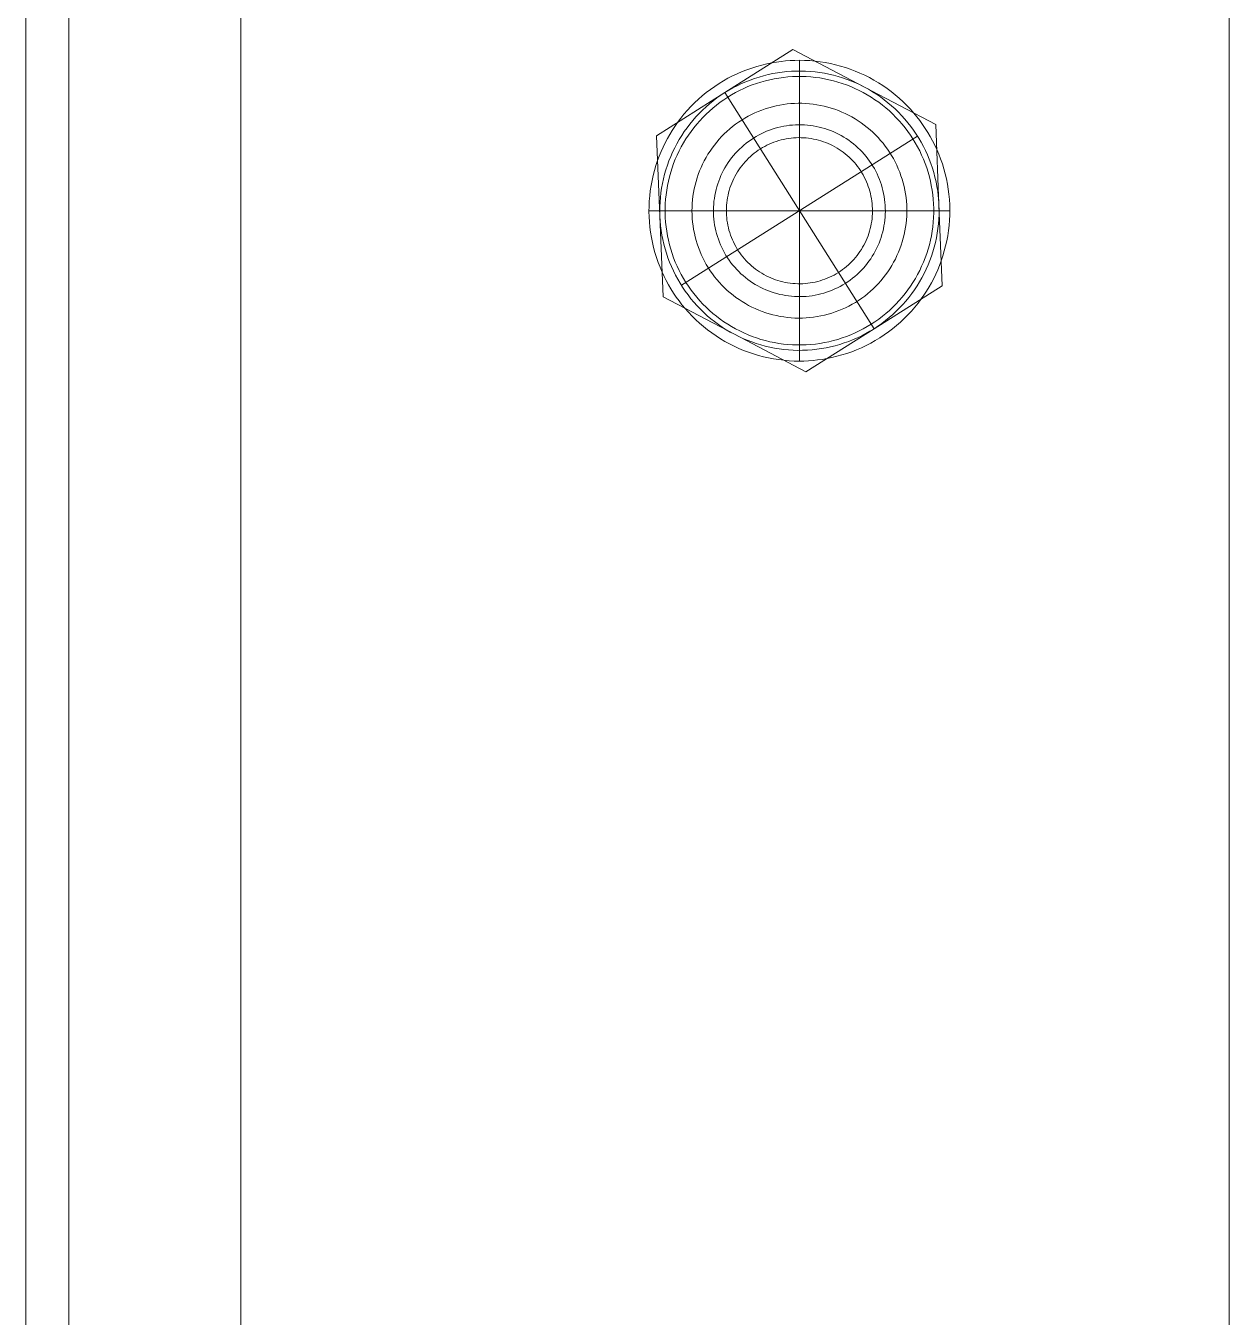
# Model space of a CAD drawing. Header units: millimetres. Extents: x -402 to 3954, y -41 to 3282.
# Drawn here: x 1688.6 to 1744.6, y 1596.4 to 1656.5 of the extents above; entities that cross this region are included whole.
import ezdxf

# ---------------------------------------------------------------- set-up
doc = ezdxf.new("R2010")
doc.units = ezdxf.units.MM
doc.layers.add('ZANO_R', color=7, linetype='Continuous', lineweight=0)

msp = doc.modelspace()

# ---------------------------------------------------------------- linework, layer by layer
at = {"layer": 'ZANO_R'}
for p, q in [((1690.632, 1262.905), (1690.632, 1702.905)), ((1698.632, 1702.905), (1698.632, 1262.905)), ((1688.632, 1697.905), (1688.632, 1257.905)), ((1744.632, 1262.905), (1744.632, 1692.905)), ((1724.332, 1655.405), (1721.159, 1653.4)), ((1727.654, 1653.66), (1724.332, 1655.405)), ((1722.647, 1654.618), (1722.88, 1654.683)), ((1722.88, 1654.683), (1723.115, 1654.739)), ((1723.115, 1654.739), (1723.352, 1654.787)), ((1723.358, 1654.788), (1723.568, 1654.824)), ((1723.568, 1654.824), (1723.78, 1654.853)), ((1723.78, 1654.853), (1723.992, 1654.876)), ((1723.992, 1654.876), (1724.205, 1654.892)), ((1724.205, 1654.892), (1724.418, 1654.902)), ((1724.418, 1654.902), (1724.632, 1654.905)), ((1724.632, 1654.905), (1724.873, 1654.901)), ((1724.632, 1640.905), (1724.632, 1654.905)), ((1724.873, 1654.901), (1725.114, 1654.889)), ((1725.114, 1654.889), (1725.354, 1654.868)), ((1725.354, 1654.868), (1725.594, 1654.839)), ((1725.594, 1654.839), (1725.833, 1654.801)), ((1725.833, 1654.801), (1726.071, 1654.756)), ((1726.071, 1654.756), (1726.307, 1654.702)), ((1726.307, 1654.702), (1726.541, 1654.64)), ((1721.097, 1653.948), (1721.308, 1654.066)), ((1721.308, 1654.066), (1721.523, 1654.177)), ((1721.523, 1654.177), (1721.741, 1654.281)), ((1721.741, 1654.281), (1721.963, 1654.377)), ((1721.963, 1654.377), (1722.188, 1654.465)), ((1722.188, 1654.465), (1722.416, 1654.545)), ((1722.337, 1653.987), (1722.543, 1654.061)), ((1722.416, 1654.545), (1722.647, 1654.618)), ((1722.543, 1654.061), (1722.752, 1654.128)), ((1722.752, 1654.128), (1722.964, 1654.188)), ((1722.964, 1654.188), (1723.177, 1654.24)), ((1723.177, 1654.24), (1723.391, 1654.286)), ((1723.391, 1654.286), (1723.608, 1654.324)), ((1723.674, 1654.081), (1723.464, 1654.045)), ((1723.608, 1654.324), (1723.825, 1654.355)), ((1723.886, 1654.111), (1723.674, 1654.081)), ((1723.825, 1654.355), (1724.043, 1654.379)), ((1724.098, 1654.132), (1723.886, 1654.111)), ((1724.043, 1654.379), (1724.262, 1654.395)), ((1724.311, 1654.147), (1724.098, 1654.132)), ((1724.262, 1654.395), (1724.482, 1654.403)), ((1724.524, 1654.154), (1724.311, 1654.147)), ((1724.482, 1654.403), (1724.701, 1654.405)), ((1724.738, 1654.154), (1724.524, 1654.154)), ((1724.701, 1654.405), (1724.921, 1654.399)), ((1724.951, 1654.147), (1724.738, 1654.154)), ((1724.921, 1654.399), (1725.14, 1654.385)), ((1725.164, 1654.132), (1724.951, 1654.147)), ((1725.14, 1654.385), (1725.358, 1654.364)), ((1725.376, 1654.111), (1725.164, 1654.132)), ((1725.358, 1654.364), (1725.576, 1654.336)), ((1725.588, 1654.082), (1725.376, 1654.111)), ((1725.576, 1654.336), (1725.793, 1654.301)), ((1725.798, 1654.045), (1725.588, 1654.082)), ((1725.793, 1654.301), (1726.008, 1654.258)), ((1726.008, 1654.258), (1726.222, 1654.208)), ((1726.222, 1654.208), (1726.434, 1654.15)), ((1726.434, 1654.15), (1726.644, 1654.086)), ((1726.541, 1654.64), (1726.772, 1654.57)), ((1726.644, 1654.086), (1726.851, 1654.014)), ((1726.772, 1654.57), (1727.001, 1654.492)), ((1727.001, 1654.492), (1727.228, 1654.406)), ((1727.228, 1654.406), (1727.451, 1654.312)), ((1727.451, 1654.312), (1727.671, 1654.211)), ((1727.671, 1654.211), (1727.887, 1654.102)), ((1727.887, 1654.102), (1728.099, 1653.986)), ((1720.299, 1653.403), (1720.491, 1653.549)), ((1720.491, 1653.549), (1720.689, 1653.689)), ((1720.689, 1653.689), (1720.891, 1653.822)), ((1720.891, 1653.822), (1721.097, 1653.948)), ((1721.159, 1653.4), (1721.347, 1653.514)), ((1721.347, 1653.514), (1721.538, 1653.622)), ((1721.538, 1653.622), (1721.733, 1653.723)), ((1721.851, 1653.503), (1721.661, 1653.404)), ((1721.733, 1653.723), (1721.931, 1653.818)), ((1722.043, 1653.594), (1721.851, 1653.503)), ((1721.931, 1653.818), (1722.132, 1653.906)), ((1722.239, 1653.679), (1722.043, 1653.594)), ((1722.132, 1653.906), (1722.337, 1653.987)), ((1722.438, 1653.758), (1722.239, 1653.679)), ((1722.639, 1653.829), (1722.438, 1653.758)), ((1722.842, 1653.894), (1722.639, 1653.829)), ((1723.048, 1653.951), (1722.842, 1653.894)), ((1723.255, 1654.002), (1723.048, 1653.951)), ((1723.464, 1654.045), (1723.255, 1654.002)), ((1726.007, 1654.002), (1725.798, 1654.045)), ((1726.214, 1653.952), (1726.007, 1654.002)), ((1726.42, 1653.894), (1726.214, 1653.952)), ((1726.623, 1653.829), (1726.42, 1653.894)), ((1726.824, 1653.758), (1726.623, 1653.829)), ((1727.023, 1653.68), (1726.824, 1653.758)), ((1726.851, 1654.014), (1727.057, 1653.936)), ((1727.218, 1653.595), (1727.023, 1653.68)), ((1727.057, 1653.936), (1727.259, 1653.851)), ((1727.411, 1653.503), (1727.218, 1653.595)), ((1727.259, 1653.851), (1727.458, 1653.758)), ((1727.601, 1653.405), (1727.411, 1653.503)), ((1727.458, 1653.758), (1727.654, 1653.66)), ((1727.654, 1653.66), (1727.847, 1653.554)), ((1730.977, 1651.915), (1727.654, 1653.66)), ((1727.847, 1653.554), (1728.036, 1653.442)), ((1728.099, 1653.986), (1728.307, 1653.863)), ((1728.307, 1653.863), (1728.511, 1653.732)), ((1728.511, 1653.732), (1728.71, 1653.594)), ((1728.71, 1653.594), (1728.904, 1653.45)), ((1728.904, 1653.45), (1729.093, 1653.299)), ((1721.159, 1653.4), (1717.987, 1651.395)), ((1719.583, 1652.754), (1719.753, 1652.925)), ((1719.753, 1652.925), (1719.93, 1653.091)), ((1719.93, 1653.091), (1720.111, 1653.25)), ((1720.111, 1653.25), (1720.299, 1653.403)), ((1720.285, 1652.738), (1720.451, 1652.882)), ((1720.451, 1652.882), (1720.621, 1653.021)), ((1720.621, 1653.021), (1720.796, 1653.153)), ((1720.94, 1652.949), (1720.77, 1652.82)), ((1720.796, 1653.153), (1720.976, 1653.28)), ((1721.114, 1653.072), (1720.94, 1652.949)), ((1720.976, 1653.28), (1721.159, 1653.4)), ((1721.293, 1653.189), (1721.114, 1653.072)), ((1728.104, 1642.41), (1721.159, 1653.4)), ((1721.475, 1653.3), (1721.293, 1653.189)), ((1721.661, 1653.404), (1721.475, 1653.3)), ((1723.886, 1652.849), (1723.715, 1652.82)), ((1724.058, 1652.872), (1723.886, 1652.849)), ((1724.23, 1652.889), (1724.058, 1652.872)), ((1724.404, 1652.9), (1724.23, 1652.889)), ((1724.577, 1652.905), (1724.404, 1652.9)), ((1724.751, 1652.904), (1724.577, 1652.905)), ((1724.924, 1652.897), (1724.751, 1652.904)), ((1725.097, 1652.883), (1724.924, 1652.897)), ((1725.27, 1652.864), (1725.097, 1652.883)), ((1725.441, 1652.839), (1725.27, 1652.864)), ((1727.787, 1653.3), (1727.601, 1653.405)), ((1727.969, 1653.189), (1727.787, 1653.3)), ((1728.148, 1653.072), (1727.969, 1653.189)), ((1728.036, 1653.442), (1728.221, 1653.324)), ((1728.322, 1652.949), (1728.148, 1653.072)), ((1728.221, 1653.324), (1728.402, 1653.2)), ((1728.492, 1652.82), (1728.322, 1652.949)), ((1728.402, 1653.2), (1728.578, 1653.07)), ((1728.578, 1653.07), (1728.751, 1652.933)), ((1728.751, 1652.933), (1728.918, 1652.791)), ((1729.093, 1653.299), (1729.277, 1653.142)), ((1729.277, 1653.142), (1729.455, 1652.978)), ((1729.455, 1652.978), (1729.627, 1652.808)), ((1719.108, 1652.206), (1719.26, 1652.394)), ((1719.26, 1652.394), (1719.418, 1652.577)), ((1719.418, 1652.577), (1719.583, 1652.754)), ((1719.674, 1652.109), (1719.818, 1652.274)), ((1719.818, 1652.274), (1719.969, 1652.434)), ((1719.969, 1652.434), (1720.124, 1652.589)), ((1720.137, 1652.248), (1719.991, 1652.092)), ((1720.124, 1652.589), (1720.285, 1652.738)), ((1720.288, 1652.399), (1720.137, 1652.248)), ((1720.444, 1652.545), (1720.288, 1652.399)), ((1720.605, 1652.685), (1720.444, 1652.545)), ((1720.77, 1652.82), (1720.605, 1652.685)), ((1722.248, 1652.301), (1722.097, 1652.215)), ((1722.402, 1652.381), (1722.248, 1652.301)), ((1722.559, 1652.455), (1722.402, 1652.381)), ((1722.718, 1652.525), (1722.559, 1652.455)), ((1722.879, 1652.588), (1722.718, 1652.525)), ((1723.043, 1652.646), (1722.879, 1652.588)), ((1723.209, 1652.698), (1723.043, 1652.646)), ((1723.376, 1652.745), (1723.209, 1652.698)), ((1723.544, 1652.786), (1723.376, 1652.745)), ((1723.715, 1652.82), (1723.544, 1652.786)), ((1725.612, 1652.808), (1725.441, 1652.839)), ((1725.782, 1652.771), (1725.612, 1652.808)), ((1725.95, 1652.728), (1725.782, 1652.771)), ((1726.117, 1652.68), (1725.95, 1652.728)), ((1726.281, 1652.625), (1726.117, 1652.68)), ((1726.444, 1652.565), (1726.281, 1652.625)), ((1726.605, 1652.499), (1726.444, 1652.565)), ((1726.763, 1652.428), (1726.605, 1652.499)), ((1726.919, 1652.351), (1726.763, 1652.428)), ((1727.072, 1652.269), (1726.919, 1652.351)), ((1727.222, 1652.182), (1727.072, 1652.269)), ((1728.658, 1652.686), (1728.492, 1652.82)), ((1728.818, 1652.546), (1728.658, 1652.686)), ((1728.974, 1652.4), (1728.818, 1652.546)), ((1728.918, 1652.791), (1729.081, 1652.644)), ((1729.125, 1652.249), (1728.974, 1652.4)), ((1729.081, 1652.644), (1729.238, 1652.491)), ((1729.271, 1652.093), (1729.125, 1652.249)), ((1729.238, 1652.491), (1729.39, 1652.333)), ((1729.39, 1652.333), (1729.537, 1652.169)), ((1729.627, 1652.808), (1729.794, 1652.633)), ((1729.794, 1652.633), (1729.954, 1652.451)), ((1729.954, 1652.451), (1730.096, 1652.28)), ((1730.096, 1652.28), (1730.233, 1652.103)), ((1718.713, 1651.643), (1718.835, 1651.83)), ((1718.835, 1651.83), (1718.963, 1652.012)), ((1718.963, 1652.012), (1719.108, 1652.206)), ((1719.274, 1651.586), (1719.401, 1651.764)), ((1719.401, 1651.764), (1719.534, 1651.939)), ((1719.534, 1651.939), (1719.674, 1652.109)), ((1719.716, 1651.766), (1719.587, 1651.596)), ((1719.851, 1651.931), (1719.716, 1651.766)), ((1719.991, 1652.092), (1719.851, 1651.931)), ((1721.391, 1651.713), (1721.261, 1651.598)), ((1721.525, 1651.823), (1721.391, 1651.713)), ((1721.663, 1651.928), (1721.525, 1651.823)), ((1721.804, 1652.029), (1721.663, 1651.928)), ((1721.949, 1652.125), (1721.804, 1652.029)), ((1722.097, 1652.215), (1721.949, 1652.125)), ((1723.236, 1651.654), (1723.107, 1651.603)), ((1723.366, 1651.7), (1723.236, 1651.654)), ((1723.498, 1651.741), (1723.366, 1651.7)), ((1723.631, 1651.778), (1723.498, 1651.741)), ((1723.765, 1651.81), (1723.631, 1651.778)), ((1723.901, 1651.838), (1723.765, 1651.81)), ((1724.037, 1651.861), (1723.901, 1651.838)), ((1724.174, 1651.879), (1724.037, 1651.861)), ((1724.311, 1651.892), (1724.174, 1651.879)), ((1724.449, 1651.901), (1724.311, 1651.892)), ((1724.587, 1651.905), (1724.449, 1651.901)), ((1724.725, 1651.904), (1724.587, 1651.905)), ((1724.863, 1651.899), (1724.725, 1651.904)), ((1725.001, 1651.888), (1724.863, 1651.899)), ((1725.138, 1651.873), (1725.001, 1651.888)), ((1725.275, 1651.853), (1725.138, 1651.873)), ((1725.41, 1651.829), (1725.275, 1651.853)), ((1725.545, 1651.799), (1725.41, 1651.829)), ((1725.679, 1651.766), (1725.545, 1651.799)), ((1725.812, 1651.727), (1725.679, 1651.766)), ((1725.943, 1651.684), (1725.812, 1651.727)), ((1726.073, 1651.637), (1725.943, 1651.684)), ((1727.369, 1652.09), (1727.222, 1652.182)), ((1727.512, 1651.992), (1727.369, 1652.09)), ((1727.652, 1651.89), (1727.512, 1651.992)), ((1727.789, 1651.782), (1727.652, 1651.89)), ((1727.921, 1651.67), (1727.789, 1651.782)), ((1728.05, 1651.554), (1727.921, 1651.67)), ((1729.411, 1651.932), (1729.271, 1652.093)), ((1729.546, 1651.767), (1729.411, 1651.932)), ((1729.537, 1652.169), (1729.679, 1652.001)), ((1729.675, 1651.597), (1729.546, 1651.767)), ((1729.679, 1652.001), (1729.814, 1651.828)), ((1729.814, 1651.828), (1729.944, 1651.651)), ((1729.944, 1651.651), (1730.067, 1651.47)), ((1730.233, 1652.103), (1730.364, 1651.923)), ((1730.364, 1651.923), (1730.489, 1651.738)), ((1730.489, 1651.738), (1730.608, 1651.55)), ((1731.126, 1648.165), (1730.977, 1651.915)), ((1717.987, 1651.395), (1718.137, 1647.646)), ((1718.286, 1650.861), (1718.383, 1651.061)), ((1718.383, 1651.061), (1718.487, 1651.259)), ((1718.487, 1651.259), (1718.597, 1651.453)), ((1718.597, 1651.453), (1718.713, 1651.643)), ((1718.929, 1651.025), (1719.038, 1651.215)), ((1719.038, 1651.215), (1719.153, 1651.402)), ((1719.236, 1651.06), (1719.132, 1650.874)), ((1719.137, 1644.433), (1730.126, 1651.377)), ((1719.153, 1651.402), (1719.274, 1651.586)), ((1719.347, 1651.243), (1719.236, 1651.06)), ((1719.464, 1651.421), (1719.347, 1651.243)), ((1719.587, 1651.596), (1719.464, 1651.421)), ((1720.782, 1651.096), (1720.673, 1650.96)), ((1720.895, 1651.228), (1720.782, 1651.096)), ((1721.013, 1651.355), (1720.895, 1651.228)), ((1721.134, 1651.479), (1721.013, 1651.355)), ((1721.261, 1651.598), (1721.134, 1651.479)), ((1722.157, 1651.048), (1722.05, 1650.96)), ((1722.267, 1651.131), (1722.157, 1651.048)), ((1722.379, 1651.211), (1722.267, 1651.131)), ((1722.495, 1651.287), (1722.379, 1651.211)), ((1722.613, 1651.358), (1722.495, 1651.287)), ((1722.733, 1651.426), (1722.613, 1651.358)), ((1722.856, 1651.489), (1722.733, 1651.426)), ((1722.981, 1651.549), (1722.856, 1651.489)), ((1723.107, 1651.603), (1722.981, 1651.549)), ((1723.228, 1651.002), (1723.336, 1651.049)), ((1723.336, 1651.049), (1723.445, 1651.092)), ((1723.445, 1651.092), (1723.556, 1651.131)), ((1723.556, 1651.131), (1723.668, 1651.166)), ((1723.668, 1651.166), (1723.781, 1651.197)), ((1723.781, 1651.197), (1723.895, 1651.225)), ((1723.895, 1651.225), (1724.01, 1651.248)), ((1724.01, 1651.248), (1724.126, 1651.267)), ((1724.126, 1651.267), (1724.242, 1651.283)), ((1724.242, 1651.283), (1724.359, 1651.294)), ((1724.359, 1651.294), (1724.476, 1651.302)), ((1724.476, 1651.302), (1724.594, 1651.305)), ((1724.594, 1651.305), (1724.711, 1651.304)), ((1724.711, 1651.304), (1724.828, 1651.3)), ((1724.828, 1651.3), (1724.945, 1651.291)), ((1724.945, 1651.291), (1725.062, 1651.278)), ((1725.062, 1651.278), (1725.178, 1651.261)), ((1725.178, 1651.261), (1725.294, 1651.24)), ((1725.294, 1651.24), (1725.408, 1651.215)), ((1725.408, 1651.215), (1725.522, 1651.187)), ((1725.522, 1651.187), (1725.635, 1651.154)), ((1725.635, 1651.154), (1725.746, 1651.117)), ((1725.746, 1651.117), (1725.857, 1651.077)), ((1725.857, 1651.077), (1725.965, 1651.033)), ((1726.201, 1651.585), (1726.073, 1651.637)), ((1726.327, 1651.528), (1726.201, 1651.585)), ((1726.451, 1651.468), (1726.327, 1651.528)), ((1726.573, 1651.403), (1726.451, 1651.468)), ((1726.692, 1651.334), (1726.573, 1651.403)), ((1726.809, 1651.26), (1726.692, 1651.334)), ((1726.924, 1651.183), (1726.809, 1651.26)), ((1727.036, 1651.102), (1726.924, 1651.183)), ((1727.144, 1651.017), (1727.036, 1651.102)), ((1728.175, 1651.433), (1728.05, 1651.554)), ((1728.295, 1651.308), (1728.175, 1651.433)), ((1728.411, 1651.179), (1728.295, 1651.308)), ((1728.522, 1651.046), (1728.411, 1651.179)), ((1728.629, 1650.909), (1728.522, 1651.046)), ((1729.798, 1651.422), (1729.675, 1651.597)), ((1729.915, 1651.244), (1729.798, 1651.422)), ((1729.915, 1651.244), (1730.026, 1651.061)), ((1730.026, 1651.061), (1730.131, 1650.875)), ((1730.067, 1651.47), (1730.184, 1651.284)), ((1730.184, 1651.284), (1730.295, 1651.095)), ((1730.295, 1651.095), (1730.4, 1650.901)), ((1730.608, 1651.55), (1730.721, 1651.358)), ((1730.721, 1651.358), (1730.828, 1651.162)), ((1730.828, 1651.162), (1730.928, 1650.963)), ((1718.033, 1650.242), (1718.111, 1650.451)), ((1718.111, 1650.451), (1718.195, 1650.657)), ((1718.195, 1650.657), (1718.286, 1650.861)), ((1718.643, 1650.432), (1718.731, 1650.633)), ((1718.731, 1650.633), (1718.827, 1650.83)), ((1718.827, 1650.83), (1718.929, 1651.025)), ((1718.942, 1650.492), (1718.857, 1650.296)), ((1719.034, 1650.685), (1718.942, 1650.492)), ((1719.132, 1650.874), (1719.034, 1650.685)), ((1720.377, 1650.532), (1720.289, 1650.383)), ((1720.471, 1650.678), (1720.377, 1650.532)), ((1720.57, 1650.821), (1720.471, 1650.678)), ((1720.673, 1650.96), (1720.57, 1650.821)), ((1721.563, 1650.472), (1721.477, 1650.364)), ((1721.654, 1650.576), (1721.563, 1650.472)), ((1721.748, 1650.677), (1721.654, 1650.576)), ((1721.845, 1650.775), (1721.748, 1650.677)), ((1721.946, 1650.869), (1721.845, 1650.775)), ((1722.05, 1650.96), (1721.946, 1650.869)), ((1722.349, 1650.425), (1722.437, 1650.502)), ((1722.437, 1650.502), (1722.528, 1650.576)), ((1722.528, 1650.576), (1722.621, 1650.647)), ((1722.621, 1650.647), (1722.717, 1650.715)), ((1722.717, 1650.715), (1722.815, 1650.779)), ((1722.815, 1650.779), (1722.916, 1650.84)), ((1722.916, 1650.84), (1723.018, 1650.898)), ((1723.018, 1650.898), (1723.122, 1650.952)), ((1723.122, 1650.952), (1723.228, 1651.002)), ((1725.965, 1651.033), (1726.072, 1650.985)), ((1726.072, 1650.985), (1726.178, 1650.933)), ((1726.178, 1650.933), (1726.281, 1650.878)), ((1726.281, 1650.878), (1726.383, 1650.819)), ((1726.383, 1650.819), (1726.483, 1650.757)), ((1726.483, 1650.757), (1726.58, 1650.692)), ((1726.58, 1650.692), (1726.675, 1650.623)), ((1726.675, 1650.623), (1726.768, 1650.55)), ((1726.768, 1650.55), (1726.858, 1650.475)), ((1726.858, 1650.475), (1726.945, 1650.397)), ((1727.25, 1650.929), (1727.144, 1651.017)), ((1727.353, 1650.836), (1727.25, 1650.929)), ((1727.453, 1650.741), (1727.353, 1650.836)), ((1727.549, 1650.642), (1727.453, 1650.741)), ((1727.642, 1650.539), (1727.549, 1650.642)), ((1727.731, 1650.434), (1727.642, 1650.539)), ((1728.731, 1650.768), (1728.629, 1650.909)), ((1728.828, 1650.624), (1728.731, 1650.768)), ((1728.919, 1650.477), (1728.828, 1650.624)), ((1729.006, 1650.327), (1728.919, 1650.477)), ((1730.131, 1650.875), (1730.229, 1650.686)), ((1730.229, 1650.686), (1730.32, 1650.493)), ((1730.32, 1650.493), (1730.406, 1650.298)), ((1730.4, 1650.901), (1730.498, 1650.705)), ((1730.498, 1650.705), (1730.589, 1650.505)), ((1730.589, 1650.505), (1730.673, 1650.303)), ((1730.928, 1650.963), (1731.023, 1650.761)), ((1731.023, 1650.761), (1731.117, 1650.538)), ((1731.117, 1650.538), (1731.205, 1650.312)), ((1717.887, 1649.78), (1717.956, 1650.012)), ((1717.956, 1650.012), (1718.033, 1650.242)), ((1718.418, 1649.813), (1718.486, 1650.022)), ((1718.486, 1650.022), (1718.561, 1650.228)), ((1718.561, 1650.228), (1718.643, 1650.432)), ((1718.707, 1649.897), (1718.643, 1649.693)), ((1718.779, 1650.098), (1718.707, 1649.897)), ((1718.857, 1650.296), (1718.779, 1650.098)), ((1720.055, 1649.918), (1719.988, 1649.758)), ((1720.127, 1650.076), (1720.055, 1649.918)), ((1720.205, 1650.231), (1720.127, 1650.076)), ((1720.289, 1650.383), (1720.205, 1650.231)), ((1721.168, 1649.906), (1721.101, 1649.786)), ((1721.239, 1650.025), (1721.168, 1649.906)), ((1721.314, 1650.141), (1721.239, 1650.025)), ((1721.394, 1650.254), (1721.314, 1650.141)), ((1721.477, 1650.364), (1721.394, 1650.254)), ((1721.812, 1649.805), (1721.879, 1649.901)), ((1721.879, 1649.901), (1721.95, 1649.995)), ((1721.95, 1649.995), (1722.024, 1650.087)), ((1722.024, 1650.087), (1722.1, 1650.175)), ((1722.1, 1650.175), (1722.18, 1650.261)), ((1722.18, 1650.261), (1722.263, 1650.345)), ((1722.263, 1650.345), (1722.349, 1650.425)), ((1726.945, 1650.397), (1727.03, 1650.315)), ((1727.03, 1650.315), (1727.111, 1650.231)), ((1727.111, 1650.231), (1727.19, 1650.144)), ((1727.19, 1650.144), (1727.266, 1650.055)), ((1727.266, 1650.055), (1727.339, 1649.962)), ((1727.339, 1649.962), (1727.408, 1649.868)), ((1727.408, 1649.868), (1727.474, 1649.771)), ((1727.816, 1650.325), (1727.731, 1650.434)), ((1727.898, 1650.214), (1727.816, 1650.325)), ((1727.976, 1650.1), (1727.898, 1650.214)), ((1728.049, 1649.983), (1727.976, 1650.1)), ((1728.119, 1649.864), (1728.049, 1649.983)), ((1728.185, 1649.742), (1728.119, 1649.864)), ((1729.087, 1650.173), (1729.006, 1650.327)), ((1729.164, 1650.017), (1729.087, 1650.173)), ((1729.234, 1649.859), (1729.164, 1650.017)), ((1729.299, 1649.698), (1729.234, 1649.859)), ((1730.406, 1650.298), (1730.484, 1650.099)), ((1730.484, 1650.099), (1730.555, 1649.898)), ((1730.555, 1649.898), (1730.62, 1649.695)), ((1730.673, 1650.303), (1730.751, 1650.097)), ((1730.751, 1650.097), (1730.821, 1649.889)), ((1730.821, 1649.889), (1730.885, 1649.679)), ((1731.205, 1650.312), (1731.284, 1650.084)), ((1731.284, 1650.084), (1731.355, 1649.853)), ((1731.355, 1649.853), (1731.418, 1649.619)), ((1717.729, 1649.072), (1717.774, 1649.31)), ((1717.774, 1649.31), (1717.827, 1649.546)), ((1717.827, 1649.546), (1717.887, 1649.78)), ((1718.257, 1649.174), (1718.303, 1649.389)), ((1718.303, 1649.389), (1718.357, 1649.602)), ((1718.357, 1649.602), (1718.418, 1649.813)), ((1718.535, 1649.281), (1718.491, 1649.072)), ((1718.585, 1649.488), (1718.535, 1649.281)), ((1718.643, 1649.693), (1718.585, 1649.488)), ((1719.82, 1649.265), (1719.776, 1649.098)), ((1719.87, 1649.432), (1719.82, 1649.265)), ((1719.926, 1649.596), (1719.87, 1649.432)), ((1719.988, 1649.758), (1719.926, 1649.596)), ((1720.876, 1649.282), (1720.831, 1649.151)), ((1720.926, 1649.411), (1720.876, 1649.282)), ((1720.98, 1649.538), (1720.926, 1649.411)), ((1721.038, 1649.663), (1720.98, 1649.538)), ((1721.101, 1649.786), (1721.038, 1649.663)), ((1721.481, 1649.185), (1721.528, 1649.293)), ((1721.528, 1649.293), (1721.577, 1649.399)), ((1721.577, 1649.399), (1721.631, 1649.504)), ((1721.631, 1649.504), (1721.688, 1649.606)), ((1721.688, 1649.606), (1721.748, 1649.707)), ((1721.748, 1649.707), (1721.812, 1649.805)), ((1727.474, 1649.771), (1727.537, 1649.672)), ((1727.537, 1649.672), (1727.596, 1649.57)), ((1727.596, 1649.57), (1727.652, 1649.467)), ((1727.652, 1649.467), (1727.704, 1649.362)), ((1727.704, 1649.362), (1727.752, 1649.255)), ((1727.752, 1649.255), (1727.797, 1649.146)), ((1728.246, 1649.619), (1728.185, 1649.742)), ((1728.303, 1649.493), (1728.246, 1649.619)), ((1728.356, 1649.365), (1728.303, 1649.493)), ((1728.404, 1649.236), (1728.356, 1649.365)), ((1729.359, 1649.535), (1729.299, 1649.698)), ((1729.412, 1649.37), (1729.359, 1649.535)), ((1729.46, 1649.203), (1729.412, 1649.37)), ((1730.62, 1649.695), (1730.678, 1649.489)), ((1730.678, 1649.489), (1730.728, 1649.282)), ((1730.728, 1649.282), (1730.771, 1649.073)), ((1730.885, 1649.679), (1730.941, 1649.467)), ((1730.941, 1649.467), (1730.99, 1649.253)), ((1730.99, 1649.253), (1731.032, 1649.037)), ((1731.418, 1649.619), (1731.474, 1649.383)), ((1731.474, 1649.383), (1731.521, 1649.146)), ((1717.665, 1648.592), (1717.693, 1648.833)), ((1717.693, 1648.833), (1717.729, 1649.072)), ((1718.161, 1648.523), (1718.185, 1648.741)), ((1718.185, 1648.741), (1718.217, 1648.958)), ((1718.217, 1648.958), (1718.257, 1649.174)), ((1718.426, 1648.65), (1718.404, 1648.438)), ((1718.455, 1648.861), (1718.426, 1648.65)), ((1718.491, 1649.072), (1718.455, 1648.861)), ((1719.705, 1648.758), (1719.678, 1648.586)), ((1719.737, 1648.928), (1719.705, 1648.758)), ((1719.776, 1649.098), (1719.737, 1648.928)), ((1720.722, 1648.752), (1720.695, 1648.616)), ((1720.754, 1648.886), (1720.722, 1648.752)), ((1720.79, 1649.019), (1720.754, 1648.886)), ((1720.831, 1649.151), (1720.79, 1649.019)), ((1721.309, 1648.625), (1721.335, 1648.739)), ((1721.335, 1648.739), (1721.366, 1648.852)), ((1721.366, 1648.852), (1721.401, 1648.964)), ((1721.401, 1648.964), (1721.439, 1649.075)), ((1721.439, 1649.075), (1721.481, 1649.185)), ((1727.797, 1649.146), (1727.838, 1649.036)), ((1727.838, 1649.036), (1727.875, 1648.925)), ((1727.875, 1648.925), (1727.908, 1648.812)), ((1727.908, 1648.812), (1727.938, 1648.699)), ((1727.938, 1648.699), (1727.963, 1648.584)), ((1728.447, 1649.105), (1728.404, 1649.236)), ((1728.487, 1648.972), (1728.447, 1649.105)), ((1728.521, 1648.839), (1728.487, 1648.972)), ((1728.551, 1648.704), (1728.521, 1648.839)), ((1728.576, 1648.568), (1728.551, 1648.704)), ((1729.502, 1649.035), (1729.46, 1649.203)), ((1729.539, 1648.865), (1729.502, 1649.035)), ((1729.569, 1648.694), (1729.539, 1648.865)), ((1729.593, 1648.522), (1729.569, 1648.694)), ((1730.771, 1649.073), (1730.808, 1648.862)), ((1730.808, 1648.862), (1730.837, 1648.651)), ((1730.837, 1648.651), (1730.859, 1648.439)), ((1731.032, 1649.037), (1731.067, 1648.82)), ((1731.067, 1648.82), (1731.094, 1648.603)), ((1731.521, 1649.146), (1731.559, 1648.907)), ((1731.559, 1648.907), (1731.59, 1648.667)), ((1731.59, 1648.667), (1731.612, 1648.426)), ((1717.632, 1647.868), (1717.634, 1648.11)), ((1717.634, 1648.11), (1717.646, 1648.351)), ((1717.646, 1648.351), (1717.665, 1648.592)), ((1718.132, 1647.865), (1718.134, 1648.085)), ((1718.134, 1648.085), (1718.144, 1648.304)), ((1718.144, 1648.304), (1718.161, 1648.523)), ((1718.39, 1648.225), (1718.382, 1648.011)), ((1718.404, 1648.438), (1718.39, 1648.225)), ((1719.634, 1648.068), (1719.632, 1647.894)), ((1719.643, 1648.241), (1719.634, 1648.068)), ((1719.657, 1648.414), (1719.643, 1648.241)), ((1719.678, 1648.586), (1719.657, 1648.414)), ((1720.635, 1648.068), (1720.632, 1647.93)), ((1720.643, 1648.205), (1720.635, 1648.068)), ((1720.656, 1648.343), (1720.643, 1648.205)), ((1720.673, 1648.48), (1720.656, 1648.343)), ((1720.695, 1648.616), (1720.673, 1648.48)), ((1721.232, 1647.926), (1721.234, 1648.043)), ((1721.234, 1648.043), (1721.241, 1648.16)), ((1721.241, 1648.16), (1721.252, 1648.277)), ((1721.252, 1648.277), (1721.267, 1648.394)), ((1721.267, 1648.394), (1721.286, 1648.51)), ((1721.286, 1648.51), (1721.309, 1648.625)), ((1727.963, 1648.584), (1727.984, 1648.469)), ((1727.984, 1648.469), (1728.002, 1648.353)), ((1728.002, 1648.353), (1728.015, 1648.236)), ((1728.015, 1648.236), (1728.025, 1648.119)), ((1728.025, 1648.119), (1728.03, 1648.002)), ((1728.597, 1648.432), (1728.576, 1648.568)), ((1728.613, 1648.294), (1728.597, 1648.432)), ((1728.624, 1648.157), (1728.613, 1648.294)), ((1728.63, 1648.019), (1728.624, 1648.157)), ((1729.612, 1648.35), (1729.593, 1648.522)), ((1729.624, 1648.176), (1729.612, 1648.35)), ((1729.631, 1648.003), (1729.624, 1648.176)), ((1730.859, 1648.439), (1730.873, 1648.226)), ((1730.873, 1648.226), (1730.881, 1648.013)), ((1731.094, 1648.603), (1731.114, 1648.384)), ((1731.114, 1648.384), (1731.126, 1648.165)), ((1731.126, 1648.165), (1731.131, 1647.945)), ((1731.276, 1644.415), (1731.126, 1648.165)), ((1731.612, 1648.426), (1731.626, 1648.185)), ((1731.626, 1648.185), (1731.631, 1647.943)), ((1717.632, 1647.905), (1718.126, 1647.905)), ((1717.637, 1647.626), (1717.632, 1647.868)), ((1717.651, 1647.384), (1717.637, 1647.626)), ((1718.126, 1647.905), (1731.137, 1647.905)), ((1718.137, 1647.646), (1718.132, 1647.865)), ((1718.149, 1647.426), (1718.137, 1647.646)), ((1718.137, 1647.646), (1718.287, 1643.896)), ((1718.382, 1648.011), (1718.382, 1647.798)), ((1718.382, 1647.798), (1718.39, 1647.585)), ((1718.39, 1647.585), (1718.404, 1647.372)), ((1719.632, 1647.894), (1719.635, 1647.721)), ((1719.635, 1647.721), (1719.644, 1647.547)), ((1719.644, 1647.547), (1719.66, 1647.375)), ((1720.632, 1647.93), (1720.633, 1647.792)), ((1720.633, 1647.792), (1720.639, 1647.654)), ((1720.639, 1647.654), (1720.651, 1647.516)), ((1720.651, 1647.516), (1720.666, 1647.379)), ((1721.233, 1647.809), (1721.232, 1647.926)), ((1721.238, 1647.691), (1721.233, 1647.809)), ((1721.248, 1647.574), (1721.238, 1647.691)), ((1721.261, 1647.458), (1721.248, 1647.574)), ((1721.279, 1647.342), (1721.261, 1647.458)), ((1728.011, 1647.533), (1727.996, 1647.417)), ((1728.022, 1647.65), (1728.011, 1647.533)), ((1728.029, 1647.767), (1728.022, 1647.65)), ((1728.031, 1647.884), (1728.029, 1647.767)), ((1728.03, 1648.002), (1728.031, 1647.884)), ((1728.59, 1647.33), (1728.607, 1647.467)), ((1728.607, 1647.467), (1728.62, 1647.605)), ((1728.62, 1647.605), (1728.628, 1647.743)), ((1728.628, 1647.743), (1728.631, 1647.881)), ((1728.631, 1647.881), (1728.63, 1648.019)), ((1729.596, 1647.31), (1729.614, 1647.483)), ((1729.614, 1647.483), (1729.625, 1647.656)), ((1729.625, 1647.656), (1729.631, 1647.829)), ((1729.631, 1647.829), (1729.631, 1648.003)), ((1730.873, 1647.586), (1730.859, 1647.373)), ((1730.881, 1647.799), (1730.873, 1647.586)), ((1730.881, 1648.013), (1730.881, 1647.799)), ((1731.119, 1647.506), (1731.102, 1647.287)), ((1731.129, 1647.726), (1731.119, 1647.506)), ((1731.131, 1647.945), (1731.129, 1647.726)), ((1731.137, 1647.905), (1731.632, 1647.905)), ((1731.617, 1647.459), (1731.598, 1647.218)), ((1731.629, 1647.701), (1731.617, 1647.459)), ((1731.631, 1647.943), (1731.629, 1647.701)), ((1717.673, 1647.143), (1717.651, 1647.384)), ((1717.704, 1646.903), (1717.673, 1647.143)), ((1717.742, 1646.664), (1717.704, 1646.903)), ((1718.169, 1647.208), (1718.149, 1647.426)), ((1718.196, 1646.99), (1718.169, 1647.208)), ((1718.231, 1646.773), (1718.196, 1646.99)), ((1718.404, 1647.372), (1718.426, 1647.159)), ((1718.426, 1647.159), (1718.455, 1646.948)), ((1718.455, 1646.948), (1718.492, 1646.738)), ((1719.66, 1647.375), (1719.681, 1647.202)), ((1719.681, 1647.202), (1719.709, 1647.031)), ((1719.709, 1647.031), (1719.742, 1646.861)), ((1719.742, 1646.861), (1719.781, 1646.692)), ((1720.666, 1647.379), (1720.687, 1647.242)), ((1720.687, 1647.242), (1720.712, 1647.106)), ((1720.712, 1647.106), (1720.742, 1646.972)), ((1720.742, 1646.972), (1720.777, 1646.838)), ((1720.777, 1646.838), (1720.816, 1646.706)), ((1721.3, 1647.226), (1721.279, 1647.342)), ((1721.325, 1647.112), (1721.3, 1647.226)), ((1721.355, 1646.998), (1721.325, 1647.112)), ((1721.388, 1646.885), (1721.355, 1646.998)), ((1721.425, 1646.774), (1721.388, 1646.885)), ((1727.862, 1646.846), (1727.824, 1646.735)), ((1727.897, 1646.958), (1727.862, 1646.846)), ((1727.928, 1647.071), (1727.897, 1646.958)), ((1727.955, 1647.186), (1727.928, 1647.071)), ((1727.977, 1647.301), (1727.955, 1647.186)), ((1727.996, 1647.417), (1727.977, 1647.301)), ((1728.473, 1646.791), (1728.509, 1646.924)), ((1728.509, 1646.924), (1728.541, 1647.059)), ((1728.541, 1647.059), (1728.568, 1647.194)), ((1728.568, 1647.194), (1728.59, 1647.33)), ((1729.507, 1646.797), (1729.543, 1646.967)), ((1729.543, 1646.967), (1729.572, 1647.138)), ((1729.572, 1647.138), (1729.596, 1647.31)), ((1730.808, 1646.949), (1730.772, 1646.739)), ((1730.837, 1647.161), (1730.808, 1646.949)), ((1730.859, 1647.373), (1730.837, 1647.161)), ((1731.046, 1646.852), (1731.006, 1646.636)), ((1731.078, 1647.069), (1731.046, 1646.852)), ((1731.102, 1647.287), (1731.078, 1647.069)), ((1731.57, 1646.978), (1731.534, 1646.738)), ((1731.598, 1647.218), (1731.57, 1646.978)), ((1717.789, 1646.427), (1717.742, 1646.664)), ((1717.845, 1646.191), (1717.789, 1646.427)), ((1718.273, 1646.558), (1718.231, 1646.773)), ((1718.322, 1646.344), (1718.273, 1646.558)), ((1718.378, 1646.131), (1718.322, 1646.344)), ((1718.492, 1646.738), (1718.535, 1646.529)), ((1718.535, 1646.529), (1718.586, 1646.321)), ((1718.586, 1646.321), (1718.643, 1646.116)), ((1719.781, 1646.692), (1719.826, 1646.524)), ((1719.826, 1646.524), (1719.877, 1646.358)), ((1719.877, 1646.358), (1719.934, 1646.194)), ((1720.816, 1646.706), (1720.859, 1646.575)), ((1720.859, 1646.575), (1720.908, 1646.445)), ((1720.908, 1646.445), (1720.96, 1646.317)), ((1720.96, 1646.317), (1721.017, 1646.192)), ((1721.466, 1646.664), (1721.425, 1646.774)), ((1721.511, 1646.556), (1721.466, 1646.664)), ((1721.559, 1646.449), (1721.511, 1646.556)), ((1721.611, 1646.344), (1721.559, 1646.449)), ((1721.667, 1646.24), (1721.611, 1646.344)), ((1721.726, 1646.139), (1721.667, 1646.24)), ((1727.632, 1646.307), (1727.575, 1646.204)), ((1727.686, 1646.411), (1727.632, 1646.307)), ((1727.736, 1646.518), (1727.686, 1646.411)), ((1727.782, 1646.626), (1727.736, 1646.518)), ((1727.824, 1646.735), (1727.782, 1646.626)), ((1728.225, 1646.148), (1728.283, 1646.273)), ((1728.283, 1646.273), (1728.337, 1646.4)), ((1728.337, 1646.4), (1728.387, 1646.529)), ((1728.387, 1646.529), (1728.432, 1646.659)), ((1728.432, 1646.659), (1728.473, 1646.791)), ((1729.307, 1646.133), (1729.366, 1646.296)), ((1729.366, 1646.296), (1729.419, 1646.462)), ((1729.419, 1646.462), (1729.466, 1646.629)), ((1729.466, 1646.629), (1729.507, 1646.797)), ((1730.678, 1646.323), (1730.62, 1646.117)), ((1730.728, 1646.53), (1730.678, 1646.323)), ((1730.772, 1646.739), (1730.728, 1646.53)), ((1730.96, 1646.421), (1730.906, 1646.209)), ((1731.006, 1646.636), (1730.96, 1646.421)), ((1731.436, 1646.264), (1731.376, 1646.03)), ((1731.489, 1646.501), (1731.436, 1646.264)), ((1731.534, 1646.738), (1731.489, 1646.501)), ((1717.908, 1645.958), (1717.845, 1646.191)), ((1717.979, 1645.727), (1717.908, 1645.958)), ((1718.058, 1645.498), (1717.979, 1645.727)), ((1718.442, 1645.921), (1718.378, 1646.131)), ((1718.512, 1645.713), (1718.442, 1645.921)), ((1718.59, 1645.508), (1718.512, 1645.713)), ((1718.643, 1646.116), (1718.708, 1645.912)), ((1718.708, 1645.912), (1718.779, 1645.711)), ((1718.779, 1645.711), (1718.857, 1645.513)), ((1719.934, 1646.194), (1719.996, 1646.032)), ((1719.996, 1646.032), (1720.064, 1645.872)), ((1720.064, 1645.872), (1720.137, 1645.715)), ((1720.137, 1645.715), (1720.216, 1645.56)), ((1721.017, 1646.192), (1721.078, 1646.068)), ((1721.078, 1646.068), (1721.144, 1645.946)), ((1721.144, 1645.946), (1721.214, 1645.827)), ((1721.214, 1645.827), (1721.287, 1645.71)), ((1721.287, 1645.71), (1721.365, 1645.596)), ((1721.789, 1646.04), (1721.726, 1646.139)), ((1721.855, 1645.943), (1721.789, 1646.04)), ((1721.925, 1645.848), (1721.855, 1645.943)), ((1721.997, 1645.756), (1721.925, 1645.848)), ((1722.073, 1645.666), (1721.997, 1645.756)), ((1722.152, 1645.579), (1722.073, 1645.666)), ((1727.163, 1645.635), (1727.083, 1645.549)), ((1727.24, 1645.724), (1727.163, 1645.635)), ((1727.313, 1645.815), (1727.24, 1645.724)), ((1727.384, 1645.909), (1727.313, 1645.815)), ((1727.451, 1646.005), (1727.384, 1645.909)), ((1727.515, 1646.104), (1727.451, 1646.005)), ((1727.575, 1646.204), (1727.515, 1646.104)), ((1727.869, 1645.557), (1727.949, 1645.67)), ((1727.949, 1645.67), (1728.024, 1645.786)), ((1728.024, 1645.786), (1728.095, 1645.904)), ((1728.095, 1645.904), (1728.162, 1646.025)), ((1728.162, 1646.025), (1728.225, 1646.148)), ((1729.017, 1645.503), (1729.097, 1645.657)), ((1729.097, 1645.657), (1729.173, 1645.813)), ((1729.173, 1645.813), (1729.243, 1645.972)), ((1729.243, 1645.972), (1729.307, 1646.133)), ((1730.484, 1645.713), (1730.406, 1645.514)), ((1730.556, 1645.914), (1730.484, 1645.713)), ((1730.62, 1646.117), (1730.556, 1645.914)), ((1730.777, 1645.789), (1730.702, 1645.582)), ((1730.845, 1645.998), (1730.777, 1645.789)), ((1730.906, 1646.209), (1730.845, 1645.998)), ((1731.307, 1645.798), (1731.23, 1645.569)), ((1731.376, 1646.03), (1731.307, 1645.798)), ((1718.146, 1645.272), (1718.058, 1645.498)), ((1718.24, 1645.05), (1718.146, 1645.272)), ((1718.335, 1644.848), (1718.24, 1645.05)), ((1718.674, 1645.305), (1718.59, 1645.508)), ((1718.765, 1645.105), (1718.674, 1645.305)), ((1718.863, 1644.909), (1718.765, 1645.105)), ((1718.857, 1645.513), (1718.943, 1645.317)), ((1718.943, 1645.317), (1719.034, 1645.124)), ((1719.034, 1645.124), (1719.132, 1644.935)), ((1720.216, 1645.56), (1720.3, 1645.408)), ((1720.3, 1645.408), (1720.389, 1645.259)), ((1720.389, 1645.259), (1720.483, 1645.114)), ((1720.483, 1645.114), (1720.583, 1644.971)), ((1721.365, 1645.596), (1721.447, 1645.485)), ((1721.447, 1645.485), (1721.532, 1645.376)), ((1721.532, 1645.376), (1721.621, 1645.271)), ((1721.621, 1645.271), (1721.714, 1645.169)), ((1721.714, 1645.169), (1721.81, 1645.07)), ((1721.81, 1645.07), (1721.91, 1644.974)), ((1722.233, 1645.495), (1722.152, 1645.579)), ((1722.318, 1645.414), (1722.233, 1645.495)), ((1722.405, 1645.335), (1722.318, 1645.414)), ((1722.495, 1645.26), (1722.405, 1645.335)), ((1722.588, 1645.188), (1722.495, 1645.26)), ((1722.683, 1645.119), (1722.588, 1645.188)), ((1722.78, 1645.053), (1722.683, 1645.119)), ((1722.88, 1644.991), (1722.78, 1645.053)), ((1726.546, 1645.095), (1726.448, 1645.031)), ((1726.642, 1645.163), (1726.546, 1645.095)), ((1726.735, 1645.234), (1726.642, 1645.163)), ((1726.826, 1645.308), (1726.735, 1645.234)), ((1726.914, 1645.386), (1726.826, 1645.308)), ((1727, 1645.466), (1726.914, 1645.386)), ((1727.083, 1645.549), (1727, 1645.466)), ((1727.317, 1644.941), (1727.418, 1645.035)), ((1727.418, 1645.035), (1727.515, 1645.133)), ((1727.515, 1645.133), (1727.609, 1645.235)), ((1727.609, 1645.235), (1727.7, 1645.339)), ((1727.7, 1645.339), (1727.786, 1645.446)), ((1727.786, 1645.446), (1727.869, 1645.557)), ((1728.642, 1644.919), (1728.743, 1645.06)), ((1728.743, 1645.06), (1728.839, 1645.205)), ((1728.839, 1645.205), (1728.931, 1645.352)), ((1728.931, 1645.352), (1729.017, 1645.503)), ((1730.229, 1645.126), (1730.131, 1644.936)), ((1730.321, 1645.318), (1730.229, 1645.126)), ((1730.406, 1645.514), (1730.321, 1645.318)), ((1730.532, 1645.178), (1730.436, 1644.98)), ((1730.62, 1645.379), (1730.532, 1645.178)), ((1730.702, 1645.582), (1730.62, 1645.379)), ((1731.068, 1645.153), (1730.977, 1644.95)), ((1731.152, 1645.36), (1731.068, 1645.153)), ((1731.23, 1645.569), (1731.152, 1645.36)), ((1718.435, 1644.649), (1718.335, 1644.848)), ((1718.542, 1644.453), (1718.435, 1644.649)), ((1718.655, 1644.261), (1718.542, 1644.453)), ((1718.968, 1644.716), (1718.863, 1644.909)), ((1719.079, 1644.526), (1718.968, 1644.716)), ((1719.196, 1644.341), (1719.079, 1644.526)), ((1719.132, 1644.935), (1719.237, 1644.749)), ((1719.237, 1644.749), (1719.348, 1644.567)), ((1719.465, 1644.388), (1719.348, 1644.567)), ((1720.583, 1644.971), (1720.687, 1644.833)), ((1720.687, 1644.833), (1720.796, 1644.698)), ((1720.796, 1644.698), (1720.91, 1644.566)), ((1720.91, 1644.566), (1721.028, 1644.439)), ((1721.028, 1644.439), (1721.15, 1644.316)), ((1721.91, 1644.974), (1722.013, 1644.882)), ((1722.013, 1644.882), (1722.119, 1644.793)), ((1722.119, 1644.793), (1722.227, 1644.708)), ((1722.227, 1644.708), (1722.339, 1644.627)), ((1722.339, 1644.627), (1722.454, 1644.55)), ((1722.454, 1644.55), (1722.571, 1644.477)), ((1722.571, 1644.477), (1722.69, 1644.408)), ((1722.982, 1644.932), (1722.88, 1644.991)), ((1723.085, 1644.877), (1722.982, 1644.932)), ((1723.191, 1644.826), (1723.085, 1644.877)), ((1723.298, 1644.778), (1723.191, 1644.826)), ((1723.407, 1644.734), (1723.298, 1644.778)), ((1723.517, 1644.693), (1723.407, 1644.734)), ((1723.628, 1644.657), (1723.517, 1644.693)), ((1723.741, 1644.624), (1723.628, 1644.657)), ((1723.855, 1644.595), (1723.741, 1644.624)), ((1723.969, 1644.57), (1723.855, 1644.595)), ((1724.085, 1644.549), (1723.969, 1644.57)), ((1724.201, 1644.533), (1724.085, 1644.549)), ((1724.318, 1644.52), (1724.201, 1644.533)), ((1724.435, 1644.511), (1724.318, 1644.52)), ((1724.552, 1644.506), (1724.435, 1644.511)), ((1724.669, 1644.505), (1724.552, 1644.506)), ((1724.787, 1644.509), (1724.669, 1644.505)), ((1724.904, 1644.516), (1724.787, 1644.509)), ((1725.021, 1644.528), (1724.904, 1644.516)), ((1725.137, 1644.543), (1725.021, 1644.528)), ((1725.253, 1644.562), (1725.137, 1644.543)), ((1725.368, 1644.586), (1725.253, 1644.562)), ((1725.482, 1644.613), (1725.368, 1644.586)), ((1725.595, 1644.645), (1725.482, 1644.613)), ((1725.707, 1644.68), (1725.595, 1644.645)), ((1725.818, 1644.719), (1725.707, 1644.68)), ((1725.927, 1644.762), (1725.818, 1644.719)), ((1726.035, 1644.808), (1725.927, 1644.762)), ((1726.141, 1644.859), (1726.035, 1644.808)), ((1726.245, 1644.912), (1726.141, 1644.859)), ((1726.347, 1644.97), (1726.245, 1644.912)), ((1726.448, 1645.031), (1726.347, 1644.97)), ((1726.53, 1644.384), (1726.65, 1644.452)), ((1726.65, 1644.452), (1726.768, 1644.524)), ((1726.768, 1644.524), (1726.884, 1644.599)), ((1726.884, 1644.599), (1726.996, 1644.679)), ((1726.996, 1644.679), (1727.106, 1644.763)), ((1727.106, 1644.763), (1727.213, 1644.85)), ((1727.213, 1644.85), (1727.317, 1644.941)), ((1728.19, 1644.393), (1728.31, 1644.518)), ((1728.31, 1644.518), (1728.425, 1644.648)), ((1728.425, 1644.648), (1728.536, 1644.782)), ((1728.536, 1644.782), (1728.642, 1644.919)), ((1729.916, 1644.568), (1729.799, 1644.389)), ((1730.027, 1644.75), (1729.916, 1644.568)), ((1730.131, 1644.936), (1730.027, 1644.75)), ((1730.225, 1644.595), (1730.11, 1644.408)), ((1730.334, 1644.786), (1730.225, 1644.595)), ((1730.436, 1644.98), (1730.334, 1644.786)), ((1730.776, 1644.552), (1730.666, 1644.358)), ((1730.88, 1644.749), (1730.776, 1644.552)), ((1730.977, 1644.95), (1730.88, 1644.749)), ((1718.287, 1643.896), (1721.609, 1642.151)), ((1718.774, 1644.072), (1718.655, 1644.261)), ((1718.899, 1643.888), (1718.774, 1644.072)), ((1719.03, 1643.707), (1718.899, 1643.888)), ((1719.32, 1644.159), (1719.196, 1644.341)), ((1719.449, 1643.982), (1719.32, 1644.159)), ((1719.585, 1643.809), (1719.449, 1643.982)), ((1719.588, 1644.214), (1719.465, 1644.388)), ((1719.717, 1644.044), (1719.588, 1644.214)), ((1719.852, 1643.878), (1719.717, 1644.044)), ((1719.992, 1643.717), (1719.852, 1643.878)), ((1721.15, 1644.316), (1721.277, 1644.198)), ((1721.277, 1644.198), (1721.408, 1644.083)), ((1721.408, 1644.083), (1721.542, 1643.974)), ((1721.542, 1643.974), (1721.68, 1643.869)), ((1721.68, 1643.869), (1721.822, 1643.769)), ((1722.69, 1644.408), (1722.812, 1644.343)), ((1722.812, 1644.343), (1722.936, 1644.282)), ((1722.936, 1644.282), (1723.062, 1644.226)), ((1723.062, 1644.226), (1723.19, 1644.174)), ((1723.19, 1644.174), (1723.32, 1644.126)), ((1723.32, 1644.126), (1723.451, 1644.083)), ((1723.451, 1644.083), (1723.584, 1644.045)), ((1723.584, 1644.045), (1723.718, 1644.011)), ((1723.718, 1644.011), (1723.853, 1643.982)), ((1723.853, 1643.982), (1723.989, 1643.957)), ((1723.989, 1643.957), (1724.125, 1643.937)), ((1724.125, 1643.937), (1724.262, 1643.922)), ((1724.262, 1643.922), (1724.4, 1643.912)), ((1724.4, 1643.912), (1724.538, 1643.906)), ((1724.538, 1643.906), (1724.676, 1643.905)), ((1724.676, 1643.905), (1724.814, 1643.909)), ((1724.814, 1643.909), (1724.952, 1643.918)), ((1724.952, 1643.918), (1725.089, 1643.932)), ((1725.089, 1643.932), (1725.226, 1643.95)), ((1725.226, 1643.95), (1725.363, 1643.973)), ((1725.363, 1643.973), (1725.498, 1644)), ((1725.498, 1644), (1725.632, 1644.032)), ((1725.632, 1644.032), (1725.765, 1644.069)), ((1725.765, 1644.069), (1725.897, 1644.111)), ((1725.897, 1644.111), (1726.027, 1644.157)), ((1726.027, 1644.157), (1726.156, 1644.207)), ((1726.156, 1644.207), (1726.282, 1644.262)), ((1726.282, 1644.262), (1726.407, 1644.321)), ((1726.407, 1644.321), (1726.53, 1644.384)), ((1727.387, 1643.733), (1727.53, 1643.831)), ((1727.53, 1643.831), (1727.67, 1643.934)), ((1727.67, 1643.934), (1727.806, 1644.042)), ((1727.806, 1644.042), (1727.938, 1644.154)), ((1727.938, 1644.154), (1728.066, 1644.271)), ((1728.066, 1644.271), (1728.19, 1644.393)), ((1728.104, 1642.41), (1731.276, 1644.415)), ((1729.412, 1643.879), (1729.272, 1643.718)), ((1729.547, 1644.045), (1729.412, 1643.879)), ((1729.676, 1644.215), (1729.547, 1644.045)), ((1729.729, 1643.872), (1729.589, 1643.702)), ((1729.799, 1644.389), (1729.676, 1644.215)), ((1729.862, 1644.046), (1729.729, 1643.872)), ((1729.989, 1644.225), (1729.862, 1644.046)), ((1730.11, 1644.408), (1729.989, 1644.225)), ((1730.428, 1643.981), (1730.3, 1643.798)), ((1730.55, 1644.167), (1730.428, 1643.981)), ((1730.666, 1644.358), (1730.55, 1644.167)), ((1719.167, 1643.531), (1719.03, 1643.707)), ((1719.309, 1643.359), (1719.167, 1643.531)), ((1719.469, 1643.178), (1719.309, 1643.359)), ((1719.726, 1643.641), (1719.585, 1643.809)), ((1719.873, 1643.478), (1719.726, 1643.641)), ((1720.025, 1643.32), (1719.873, 1643.478)), ((1720.138, 1643.561), (1719.992, 1643.717)), ((1720.182, 1643.167), (1720.025, 1643.32)), ((1720.289, 1643.411), (1720.138, 1643.561)), ((1720.445, 1643.265), (1720.289, 1643.411)), ((1720.605, 1643.125), (1720.445, 1643.265)), ((1721.822, 1643.769), (1721.968, 1643.674)), ((1721.968, 1643.674), (1722.116, 1643.584)), ((1722.116, 1643.584), (1722.267, 1643.499)), ((1722.267, 1643.499), (1722.422, 1643.42)), ((1722.422, 1643.42), (1722.579, 1643.346)), ((1722.579, 1643.346), (1722.738, 1643.278)), ((1722.738, 1643.278), (1722.9, 1643.215)), ((1726.302, 1643.193), (1726.465, 1643.253)), ((1726.465, 1643.253), (1726.625, 1643.32)), ((1726.625, 1643.32), (1726.783, 1643.392)), ((1726.783, 1643.392), (1726.938, 1643.469)), ((1726.938, 1643.469), (1727.091, 1643.552)), ((1727.091, 1643.552), (1727.24, 1643.64)), ((1727.24, 1643.64), (1727.387, 1643.733)), ((1728.819, 1643.266), (1728.658, 1643.125)), ((1728.975, 1643.411), (1728.819, 1643.266)), ((1729.126, 1643.562), (1728.975, 1643.411)), ((1729.272, 1643.718), (1729.126, 1643.562)), ((1729.294, 1643.377), (1729.139, 1643.222)), ((1729.445, 1643.537), (1729.294, 1643.377)), ((1729.589, 1643.702), (1729.445, 1643.537)), ((1729.844, 1643.233), (1729.68, 1643.056)), ((1730.003, 1643.416), (1729.844, 1643.233)), ((1730.155, 1643.605), (1730.003, 1643.416)), ((1730.3, 1643.798), (1730.155, 1643.605)), ((1719.636, 1643.002), (1719.469, 1643.178)), ((1719.808, 1642.832), (1719.636, 1643.002)), ((1719.986, 1642.669), (1719.808, 1642.832)), ((1720.17, 1642.511), (1719.986, 1642.669)), ((1720.345, 1643.019), (1720.182, 1643.167)), ((1720.512, 1642.877), (1720.345, 1643.019)), ((1720.685, 1642.741), (1720.512, 1642.877)), ((1720.771, 1642.99), (1720.605, 1643.125)), ((1720.861, 1642.61), (1720.685, 1642.741)), ((1720.941, 1642.861), (1720.771, 1642.99)), ((1721.115, 1642.738), (1720.941, 1642.861)), ((1721.294, 1642.621), (1721.115, 1642.738)), ((1722.9, 1643.215), (1723.064, 1643.157)), ((1723.064, 1643.157), (1723.23, 1643.106)), ((1723.23, 1643.106), (1723.397, 1643.06)), ((1723.397, 1643.06), (1723.566, 1643.02)), ((1723.566, 1643.02), (1723.736, 1642.986)), ((1723.736, 1642.986), (1723.907, 1642.958)), ((1723.907, 1642.958), (1724.08, 1642.936)), ((1724.08, 1642.936), (1724.252, 1642.92)), ((1724.252, 1642.92), (1724.426, 1642.909)), ((1724.426, 1642.909), (1724.599, 1642.905)), ((1724.599, 1642.905), (1724.773, 1642.907)), ((1724.773, 1642.907), (1724.946, 1642.915)), ((1724.946, 1642.915), (1725.119, 1642.929)), ((1725.119, 1642.929), (1725.291, 1642.949)), ((1725.291, 1642.949), (1725.463, 1642.975)), ((1725.463, 1642.975), (1725.634, 1643.007)), ((1725.634, 1643.007), (1725.803, 1643.044)), ((1725.803, 1643.044), (1725.971, 1643.088)), ((1725.971, 1643.088), (1726.137, 1643.137)), ((1726.137, 1643.137), (1726.302, 1643.193)), ((1728.149, 1642.739), (1727.97, 1642.622)), ((1728.323, 1642.862), (1728.149, 1642.739)), ((1728.467, 1642.657), (1728.287, 1642.531)), ((1728.493, 1642.991), (1728.323, 1642.862)), ((1728.642, 1642.79), (1728.467, 1642.657)), ((1728.658, 1643.125), (1728.493, 1642.991)), ((1728.812, 1642.928), (1728.642, 1642.79)), ((1728.978, 1643.072), (1728.812, 1642.928)), ((1729.139, 1643.222), (1728.978, 1643.072)), ((1729.332, 1642.718), (1729.15, 1642.559)), ((1729.509, 1642.884), (1729.332, 1642.718)), ((1729.68, 1643.056), (1729.509, 1642.884)), ((1720.359, 1642.36), (1720.17, 1642.511)), ((1720.553, 1642.216), (1720.359, 1642.36)), ((1720.752, 1642.078), (1720.553, 1642.216)), ((1720.956, 1641.948), (1720.752, 1642.078)), ((1721.042, 1642.486), (1720.861, 1642.61)), ((1721.227, 1642.368), (1721.042, 1642.486)), ((1721.416, 1642.256), (1721.227, 1642.368)), ((1721.476, 1642.51), (1721.294, 1642.621)), ((1721.609, 1642.151), (1721.416, 1642.256)), ((1721.662, 1642.406), (1721.476, 1642.51)), ((1721.805, 1642.052), (1721.609, 1642.151)), ((1721.609, 1642.151), (1724.931, 1640.406)), ((1721.852, 1642.307), (1721.662, 1642.406)), ((1722.004, 1641.96), (1721.805, 1642.052)), ((1722.045, 1642.216), (1721.852, 1642.307)), ((1722.24, 1642.131), (1722.045, 1642.216)), ((1722.439, 1642.052), (1722.24, 1642.131)), ((1722.64, 1641.981), (1722.439, 1642.052)), ((1724.931, 1640.406), (1728.104, 1642.41)), ((1726.825, 1642.053), (1726.624, 1641.981)), ((1727.024, 1642.131), (1726.825, 1642.053)), ((1727.22, 1642.216), (1727.024, 1642.131)), ((1727.412, 1642.308), (1727.22, 1642.216)), ((1727.53, 1642.087), (1727.332, 1641.993)), ((1727.602, 1642.406), (1727.412, 1642.308)), ((1727.725, 1642.188), (1727.53, 1642.087)), ((1727.788, 1642.511), (1727.602, 1642.406)), ((1727.916, 1642.296), (1727.725, 1642.188)), ((1727.97, 1642.622), (1727.788, 1642.511)), ((1728.104, 1642.41), (1727.916, 1642.296)), ((1728.287, 1642.531), (1728.104, 1642.41)), ((1728.572, 1642.12), (1728.37, 1641.987)), ((1728.77, 1642.26), (1728.572, 1642.12)), ((1728.963, 1642.406), (1728.77, 1642.26)), ((1729.15, 1642.559), (1728.963, 1642.406)), ((1721.164, 1641.824), (1720.956, 1641.948)), ((1721.376, 1641.708), (1721.164, 1641.824)), ((1721.592, 1641.599), (1721.376, 1641.708)), ((1721.812, 1641.498), (1721.592, 1641.599)), ((1722.035, 1641.404), (1721.812, 1641.498)), ((1722.207, 1641.875), (1722.004, 1641.96)), ((1722.412, 1641.796), (1722.207, 1641.875)), ((1722.619, 1641.725), (1722.412, 1641.796)), ((1722.829, 1641.66), (1722.619, 1641.725)), ((1722.843, 1641.916), (1722.64, 1641.981)), ((1723.041, 1641.603), (1722.829, 1641.66)), ((1723.049, 1641.859), (1722.843, 1641.916)), ((1723.255, 1641.553), (1723.041, 1641.603)), ((1723.256, 1641.808), (1723.049, 1641.859)), ((1723.47, 1641.51), (1723.255, 1641.553)), ((1723.465, 1641.765), (1723.256, 1641.808)), ((1723.675, 1641.729), (1723.465, 1641.765)), ((1723.687, 1641.474), (1723.47, 1641.51)), ((1723.887, 1641.7), (1723.675, 1641.729)), ((1723.905, 1641.446), (1723.687, 1641.474)), ((1724.099, 1641.678), (1723.887, 1641.7)), ((1724.123, 1641.425), (1723.905, 1641.446)), ((1724.312, 1641.663), (1724.099, 1641.678)), ((1724.525, 1641.656), (1724.312, 1641.663)), ((1724.739, 1641.656), (1724.525, 1641.656)), ((1724.952, 1641.663), (1724.739, 1641.656)), ((1725.165, 1641.678), (1724.952, 1641.663)), ((1725.22, 1641.432), (1725.001, 1641.416)), ((1725.377, 1641.7), (1725.165, 1641.678)), ((1725.438, 1641.455), (1725.22, 1641.432)), ((1725.589, 1641.729), (1725.377, 1641.7)), ((1725.655, 1641.486), (1725.438, 1641.455)), ((1725.799, 1641.765), (1725.589, 1641.729)), ((1725.872, 1641.525), (1725.655, 1641.486)), ((1726.008, 1641.809), (1725.799, 1641.765)), ((1726.086, 1641.57), (1725.872, 1641.525)), ((1726.215, 1641.859), (1726.008, 1641.809)), ((1726.299, 1641.623), (1726.086, 1641.57)), ((1726.421, 1641.917), (1726.215, 1641.859)), ((1726.511, 1641.683), (1726.299, 1641.623)), ((1726.624, 1641.981), (1726.421, 1641.917)), ((1726.72, 1641.75), (1726.511, 1641.683)), ((1726.926, 1641.824), (1726.72, 1641.75)), ((1727.131, 1641.905), (1726.926, 1641.824)), ((1727.296, 1641.432), (1727.071, 1641.344)), ((1727.332, 1641.993), (1727.131, 1641.905)), ((1727.518, 1641.528), (1727.296, 1641.432)), ((1727.737, 1641.632), (1727.518, 1641.528)), ((1727.952, 1641.743), (1727.737, 1641.632)), ((1728.163, 1641.861), (1727.952, 1641.743)), ((1728.37, 1641.987), (1728.163, 1641.861)), ((1722.262, 1641.319), (1722.035, 1641.404)), ((1722.491, 1641.241), (1722.262, 1641.319)), ((1722.722, 1641.171), (1722.491, 1641.241)), ((1722.956, 1641.109), (1722.722, 1641.171)), ((1723.192, 1641.055), (1722.956, 1641.109)), ((1723.43, 1641.009), (1723.192, 1641.055)), ((1723.669, 1640.972), (1723.43, 1641.009)), ((1723.909, 1640.943), (1723.669, 1640.972)), ((1724.149, 1640.922), (1723.909, 1640.943)), ((1724.342, 1641.412), (1724.123, 1641.425)), ((1724.39, 1640.909), (1724.149, 1640.922)), ((1724.562, 1641.406), (1724.342, 1641.412)), ((1724.632, 1640.905), (1724.39, 1640.909)), ((1724.781, 1641.407), (1724.562, 1641.406)), ((1724.844, 1640.908), (1724.632, 1640.905)), ((1725.001, 1641.416), (1724.781, 1641.407)), ((1725.057, 1640.918), (1724.844, 1640.908)), ((1725.269, 1640.934), (1725.057, 1640.918)), ((1725.481, 1640.957), (1725.269, 1640.934)), ((1725.691, 1640.986), (1725.481, 1640.957)), ((1725.901, 1641.021), (1725.691, 1640.986)), ((1726.143, 1641.07), (1725.905, 1641.022)), ((1726.378, 1641.127), (1726.143, 1641.07)), ((1726.611, 1641.191), (1726.378, 1641.127)), ((1726.842, 1641.263), (1726.611, 1641.191)), ((1727.071, 1641.344), (1726.842, 1641.263))]:
    msp.add_line(p, q, dxfattribs=at)

doc.saveas('drawing.dxf')
